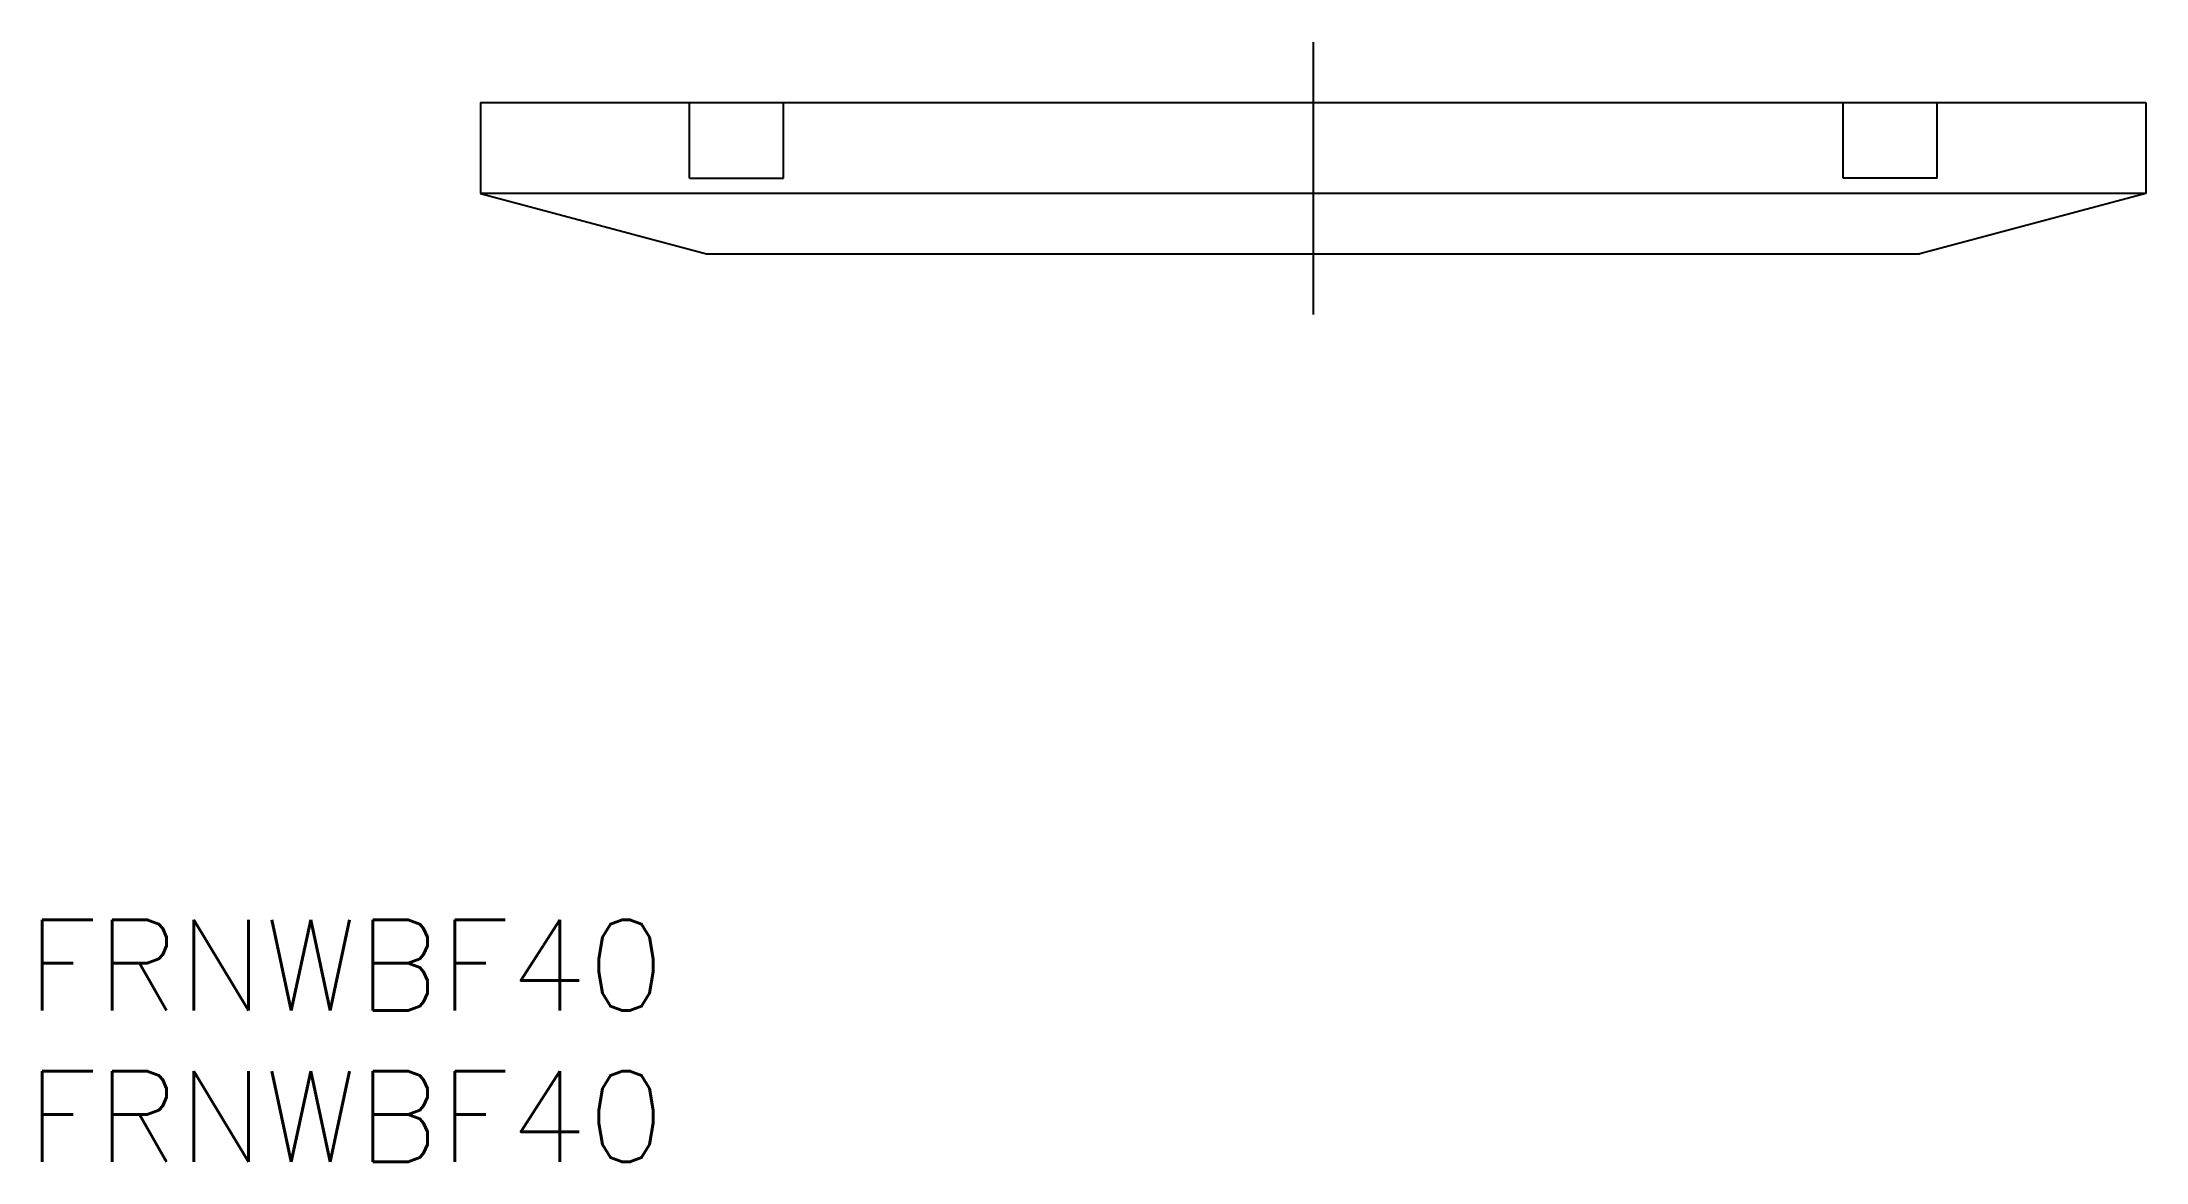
# Model space of a CAD drawing. Extents: x -42 to 27.5, y -35 to 2.
import ezdxf

# ---------------------------------------------------------------- set-up
doc = ezdxf.new("R2010")
doc.units = 0
doc.linetypes.add('CENTER', pattern=[50.8, 31.75, -6.35, 6.35, -6.35])
doc.linetypes.add('DASHED', pattern=[19.05, 12.7, -6.35])
doc.layers.get('0').update_dxf_attribs({"linetype": 'CONTINUOUS'})
doc.layers.add('CENTER', color=1, linetype='CENTER')
doc.styles.get("Standard").update_dxf_attribs({"font": 'txt.shx', "height": 3, "bigfont": 'bigfont.shx'})

msp = doc.modelspace()

# ---------------------------------------------------------------- linework, layer by layer
at = {"color": 7, "linetype": 'CONTINUOUS'}
for p, q in [((-27.5, 0), (27.5, 0)), ((-27.5, 0), (-27.5, -3)), ((27.5, 0), (27.5, -3)), ((27.5, -3), (-27.5, -3)), ((-27.5, -3), (-20.036, -5)), ((27.5, -3), (20.036, -5)), ((-20.036, -5), (20.036, -5))]:
    msp.add_line(p, q, dxfattribs=at)
at = {"color": 3, "linetype": 'DASHED'}
for p, q in [((-20.6, -2.5), (-20.6, 0)), ((-17.5, -2.5), (-17.5, 0)), ((17.5, -2.5), (17.5, 0)), ((20.6, -2.5), (20.6, 0)), ((-20.6, -2.5), (-17.5, -2.5)), ((20.6, -2.5), (17.5, -2.5))]:
    msp.add_line(p, q, dxfattribs=at)
at = {"layer": 'CENTER', "color": 1, "linetype": 'CENTER'}
msp.add_line((0, 2), (0, -7), dxfattribs=at)

# ---------------------------------------------------------------- texts
at = {"color": 7, "linetype": 'CONTINUOUS'}
for p in [(-42.5, -30), (-42.5, -35)]:
    msp.add_text('FRNWBF40', height=3, dxfattribs=at).set_placement(p)

doc.saveas('drawing.dxf')
